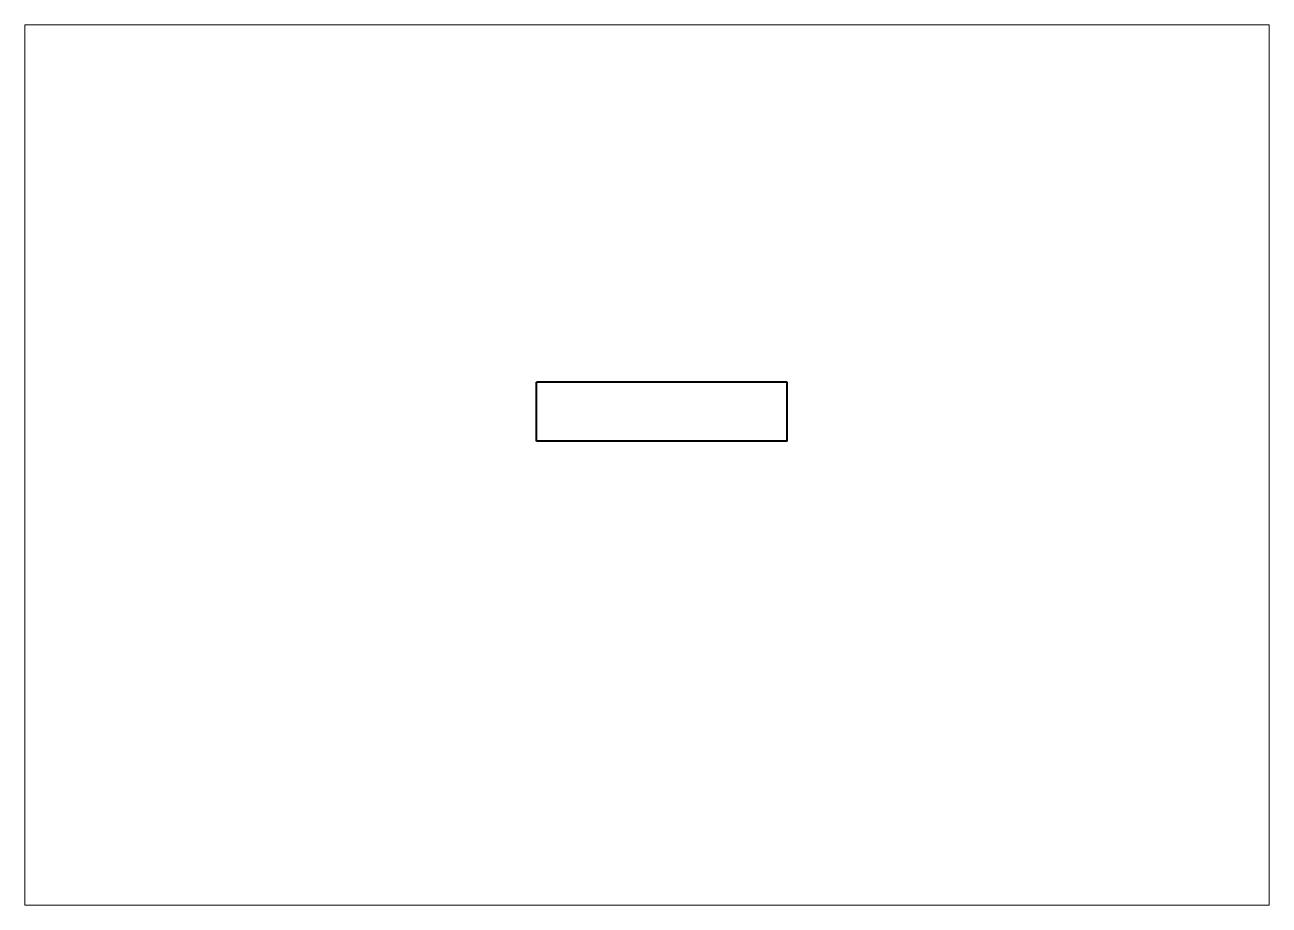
# Paper-space layout 'Sheet' of a CAD drawing. Header units: millimetres. Extents: x 0 to 420, y 0 to 297.
# The model-space entities are those that its viewports show. They can reach past a viewport. Long polylines and large blocks are cut down to what shows.
import ezdxf

# ---------------------------------------------------------------- set-up
doc = ezdxf.new("R2010")
doc.units = ezdxf.units.MM
doc.layers.add('Geometries', color=7, linetype='Continuous')

msp = doc.modelspace()

# ---------------------------------------------------------------- linework, layer by layer
at = {"layer": 'Geometries', "linetype": 'Continuous', "lineweight": 40}
for p, q in [((172.6518, 156.5), (172.6518, 176.5)), ((257.3482, 176.5), (172.6518, 176.5)), ((257.3482, 156.5), (257.3482, 176.5)), ((257.3482, 156.5), (172.6518, 156.5))]:
    msp.add_line(p, q, dxfattribs=at)

psp = doc.layouts.new('Sheet')

# ---------------------------------------------------------------- viewports
at = {"layer": '0'}
psp.add_viewport(center=(210, 148.5), size=(420, 297), view_center_point=(210, 148.5), view_height=297, dxfattribs=at)

doc.saveas('drawing.dxf')
